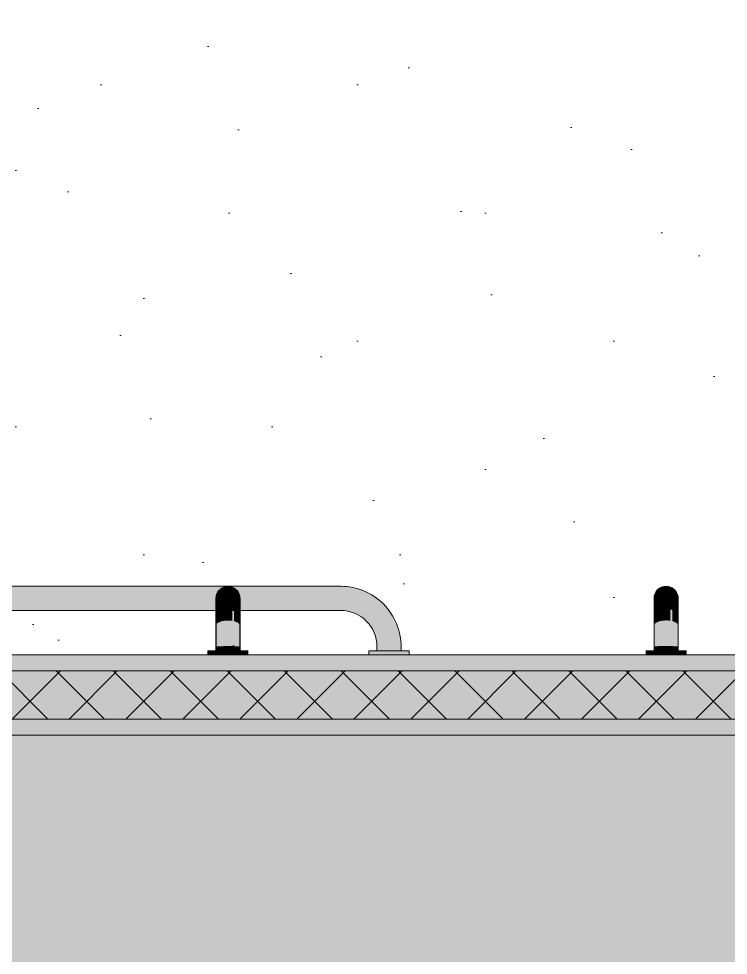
# Model space of a CAD drawing. Header units: metres. Extents: x -77 to 21.6, y -70.6 to -27.7.
# Drawn here: x -51.915 to -51.035, y -54.621 to -53.458 of the extents above; entities that cross this region are included whole.
import ezdxf

# ---------------------------------------------------------------- set-up
doc = ezdxf.new("R2010")
doc.units = ezdxf.units.M
doc.header["$MEASUREMENT"] = 0
for name, color, linetype, lineweight, true_color in [('LAJES.EST_Caneta_No__18', 7, 'Continuous', 0, 0xdfdfdf), ('LAJES.EST_Caneta_No__254', 7, 'Continuous', 0, 0xd1c9ad), ('LOUCAS-METAIS.ARQ_Caneta_No__18', 7, 'Continuous', 0, 0xdfdfdf), ('ZONA_Caneta_No__56', 7, 'Continuous', 0, 0xffe495)]:
    doc.layers.add(name, color=color, linetype=linetype, lineweight=lineweight, true_color=true_color)
for name, color, linetype, lineweight in [('LAJES.EST_Caneta_No__96', 252, 'Continuous', 0), ('LOUCAS-METAIS.ARQ_Caneta_No__96', 252, 'Continuous', 0), ('PAREDE CONSTRUIR_Caneta_No__241', 7, 'Continuous', 13), ('PAREDE CONSTRUIR_Caneta_No__83', 84, 'Continuous', 0)]:
    doc.layers.add(name, color=color, linetype=linetype, lineweight=lineweight)
doc.layers.add('PAREDE CONSTRUIR', color=7, linetype='Continuous')
pattern_1 = [(45, (0, 0.5), (-0.159099, 0.159099), [0, -0.15, 0, -0.225]), (110, (0.5, 0.5), (0.21143084, 0.07695453), [0, -0.11, 0, -0.19])]

# ---------------------------------------------------------------- blocks, each defined once
blk = doc.blocks.new('Grab Bar 26_2')
at = {"layer": 'LOUCAS-METAIS.ARQ_Caneta_No__18', "linetype": 'Continuous', "lineweight": 0, "true_color": 0xdfdfdf}
for points in [[(-0.017, 0), (-0.017, -0.005), (-0.0108, -0.005), (-0.0108, 0)], [(-0.0108, 0), (-0.0108, -0.005), (-0.0037, -0.005), (-0.0037, 0)], [(-0.0037, -0.005), (0.0037, -0.005), (0.0037, 0), (-0.0037, 0)], [(0.0037, -0.005), (0.0108, -0.005), (0.0108, 0), (0.0037, 0)], [(0.0108, -0.005), (0.017, -0.005), (0.017, 0), (0.0108, 0)], [(0.017, -0.005), (0.0217, -0.005), (0.0217, 0), (0.017, 0)], [(0.0217, -0.005), (0.0244, -0.005), (0.0244, 0), (0.0217, 0)], [(0.0244, 0), (0.0244, -0.005), (0.0249, -0.005), (0.0249, 0)], [(-0.0249, 0), (-0.0249, -0.005), (-0.0244, -0.005), (-0.0244, 0)], [(-0.0244, -0.005), (-0.0217, -0.005), (-0.0217, 0), (-0.0244, 0)], [(-0.0217, -0.005), (-0.017, -0.005), (-0.017, 0), (-0.0217, 0)], [(-0.015, -0.01), (-0.0147, -0.0102), (-0.0147, -0.005), (-0.015, -0.005)], [(-0.015, -0.01), (-0.015, -0.0234), (-0.0147, -0.024), (-0.0147, -0.0102)], [(-0.0147, -0.005), (-0.0147, -0.0102), (-0.014, -0.0103), (-0.014, -0.005)], [(-0.0147, -0.024), (-0.014, -0.0246), (-0.014, -0.0103), (-0.0147, -0.0102)], [(-0.014, -0.005), (-0.014, -0.0103), (-0.0129, -0.0104), (-0.0129, -0.005)], [(-0.014, -0.0103), (-0.014, -0.0246), (-0.0129, -0.0251), (-0.0129, -0.0104)], [(-0.0129, -0.005), (-0.0129, -0.0104), (-0.0113, -0.0106), (-0.0113, -0.005)], [(-0.0113, -0.0106), (-0.0129, -0.0104), (-0.0129, -0.0251), (-0.0113, -0.0256)], [(-0.0113, -0.005), (-0.0113, -0.0106), (-0.0094, -0.0107), (-0.0094, -0.005)], [(-0.0094, -0.0107), (-0.0113, -0.0106), (-0.0113, -0.0256), (-0.0094, -0.026)], [(-0.0094, -0.0107), (-0.0073, -0.0107), (-0.0073, -0.005), (-0.0094, -0.005)], [(-0.0094, -0.0107), (-0.0094, -0.026), (-0.0073, -0.0263), (-0.0073, -0.0107)], [(-0.0073, -0.005), (-0.0073, -0.0107), (-0.0049, -0.0108), (-0.0049, -0.005)], [(-0.0049, -0.0108), (-0.0073, -0.0107), (-0.0073, -0.0263), (-0.0049, -0.0265)], [(-0.0049, -0.005), (-0.0049, -0.0108), (-0.0023, -0.0108), (-0.0023, -0.005)], [(-0.0023, -0.0108), (-0.0049, -0.0108), (-0.0049, -0.0265), (-0.0023, -0.0267)], [(-0.0023, -0.005), (-0.0023, -0.0108), (0.0003, -0.0108), (0.0003, -0.005)], [(0.0003, -0.0108), (-0.0023, -0.0108), (-0.0023, -0.0267), (0.0003, -0.0267)], [(0.0003, -0.005), (0.0003, -0.0108), (0.0029, -0.0108), (0.0029, -0.005)], [(0.0029, -0.0108), (0.0003, -0.0108), (0.0003, -0.0267), (0.0029, -0.0266)], [(0.0029, -0.0108), (0.0054, -0.0108), (0.0054, -0.005), (0.0029, -0.005)], [(0.0029, -0.0266), (0.0054, -0.0265), (0.0054, -0.0108), (0.0029, -0.0108)], [(0.0054, -0.005), (0.0054, -0.0108), (0.0077, -0.0107), (0.0077, -0.005)], [(0.0077, -0.0107), (0.0054, -0.0108), (0.0054, -0.0265), (0.0077, -0.0262)], [(0.0077, -0.005), (0.0077, -0.0107), (0.0098, -0.0106), (0.0098, -0.005)], [(0.0098, -0.0106), (0.0077, -0.0107), (0.0077, -0.0262), (0.0098, -0.0259)], [(0.0098, -0.005), (0.0098, -0.0106), (0.0117, -0.0105), (0.0117, -0.005)], [(0.0098, -0.0259), (0.0117, -0.0255), (0.0117, -0.0105), (0.0098, -0.0106)], [(0.0117, -0.005), (0.0117, -0.0105), (0.0131, -0.0104), (0.0131, -0.005)], [(0.0131, -0.0104), (0.0117, -0.0105), (0.0117, -0.0255), (0.0131, -0.025)], [(0.0131, -0.005), (0.0131, -0.0104), (0.0142, -0.0103), (0.0142, -0.005)], [(0.0142, -0.0103), (0.0131, -0.0104), (0.0131, -0.025), (0.0142, -0.0244)], [(0.0142, -0.0103), (0.0148, -0.0101), (0.0148, -0.005), (0.0142, -0.005)], [(0.0148, -0.0101), (0.0142, -0.0103), (0.0142, -0.0244), (0.0148, -0.0239)], [(0.015, -0.005), (0.0148, -0.005), (0.0148, -0.0101), (0.015, -0.01)], [(0.0148, -0.0101), (0.0148, -0.0239), (0.015, -0.0233), (0.015, -0.01)], [(-0.0147, -0.024), (-0.015, -0.0234), (-0.015, -0.0361), (-0.0147, -0.0373)], [(-0.0147, -0.024), (-0.0147, -0.0373), (-0.014, -0.0384), (-0.014, -0.0246)], [(-0.0129, -0.0251), (-0.014, -0.0246), (-0.014, -0.0384), (-0.0129, -0.0394)], [(-0.0129, -0.0251), (-0.0129, -0.0394), (-0.0113, -0.0403), (-0.0113, -0.0256)], [(-0.0094, -0.026), (-0.0113, -0.0256), (-0.0113, -0.0403), (-0.0094, -0.0411)], [(-0.0094, -0.026), (-0.0094, -0.0411), (-0.0073, -0.0418), (-0.0073, -0.0263)], [(-0.0049, -0.0265), (-0.0073, -0.0263), (-0.0073, -0.0418), (-0.0049, -0.0422)], [(-0.0023, -0.0267), (-0.0049, -0.0265), (-0.0049, -0.0422), (-0.0023, -0.0425)], [(0.0003, -0.0267), (-0.0023, -0.0267), (-0.0023, -0.0425), (0.0003, -0.0426)], [(0.0029, -0.0266), (0.0003, -0.0267), (0.0003, -0.0426), (0.0029, -0.0425)], [(0.0029, -0.0266), (0.0029, -0.0425), (0.0054, -0.0421), (0.0054, -0.0265)], [(0.0077, -0.0262), (0.0054, -0.0265), (0.0054, -0.0421), (0.0077, -0.0416)], [(0.0098, -0.0259), (0.0077, -0.0262), (0.0077, -0.0416), (0.0098, -0.041)], [(0.0098, -0.0259), (0.0098, -0.041), (0.0117, -0.0402), (0.0117, -0.0255)], [(0.0117, -0.0255), (0.0117, -0.0402), (0.0131, -0.0392), (0.0131, -0.025)], [(0.0131, -0.025), (0.0131, -0.0392), (0.0142, -0.0382), (0.0142, -0.0244)], [(0.0142, -0.0382), (0.0148, -0.0371), (0.0148, -0.0239), (0.0142, -0.0244)], [(0.015, -0.0233), (0.0148, -0.0239), (0.0148, -0.0371), (0.015, -0.0359)], [(-0.015, -0.0476), (-0.0147, -0.0492), (-0.0147, -0.0373), (-0.015, -0.0361)], [(-0.014, -0.0384), (-0.0147, -0.0373), (-0.0147, -0.0492), (-0.014, -0.0508)], [(-0.014, -0.0508), (-0.0129, -0.0523), (-0.0129, -0.0394), (-0.014, -0.0384)], [(-0.0129, -0.0394), (-0.0129, -0.0523), (-0.0113, -0.0536), (-0.0113, -0.0403)], [(-0.0113, -0.0536), (-0.0094, -0.0547), (-0.0094, -0.0411), (-0.0113, -0.0403)], [(-0.0073, -0.0418), (-0.0094, -0.0411), (-0.0094, -0.0547), (-0.0073, -0.0556)], [(-0.0073, -0.0556), (-0.0049, -0.0563), (-0.0049, -0.0422), (-0.0073, -0.0418)], [(-0.0049, -0.0422), (-0.0049, -0.0563), (-0.0023, -0.0567), (-0.0023, -0.0425)], [(-0.0023, -0.0425), (-0.0023, -0.0567), (0.0003, -0.0568), (0.0003, -0.0426)], [(0.0003, -0.0426), (0.0003, -0.0568), (0.0029, -0.0566), (0.0029, -0.0425)], [(0.0029, -0.0566), (0.0054, -0.0562), (0.0054, -0.0421), (0.0029, -0.0425)], [(0.0054, -0.0421), (0.0054, -0.0562), (0.0077, -0.0555), (0.0077, -0.0416)], [(0.0077, -0.0416), (0.0077, -0.0555), (0.0098, -0.0545), (0.0098, -0.041)], [(0.0098, -0.0545), (0.0117, -0.0533), (0.0117, -0.0402), (0.0098, -0.041)], [(0.0117, -0.0402), (0.0117, -0.0533), (0.0131, -0.052), (0.0131, -0.0392)], [(0.0142, -0.0382), (0.0131, -0.0392), (0.0131, -0.052), (0.0142, -0.0505)], [(0.0142, -0.0382), (0.0142, -0.0505), (0.0148, -0.0489), (0.0148, -0.0371)], [(0.0148, -0.0371), (0.0148, -0.0489), (0.015, -0.0472), (0.015, -0.0359)], [(-0.0147, -0.0492), (-0.015, -0.0476), (-0.015, -0.0571), (-0.0147, -0.0592)], [(-0.0147, -0.0592), (-0.015, -0.0571), (-0.015, -0.0643), (-0.0147, -0.0667)], [(-0.0147, -0.0492), (-0.0147, -0.0592), (-0.014, -0.0611), (-0.014, -0.0508)], [(-0.014, -0.0508), (-0.014, -0.0611), (-0.0129, -0.063), (-0.0129, -0.0523)], [(-0.0129, -0.0523), (-0.0129, -0.063), (-0.0113, -0.0647), (-0.0113, -0.0536)], [(-0.0113, -0.0647), (-0.0094, -0.0661), (-0.0094, -0.0547), (-0.0113, -0.0536)], [(-0.0094, -0.0547), (-0.0094, -0.0661), (-0.0073, -0.0672), (-0.0073, -0.0556)], [(-0.0073, -0.0556), (-0.0073, -0.0672), (-0.0049, -0.0681), (-0.0049, -0.0563)], [(-0.0049, -0.0681), (-0.0023, -0.0686), (-0.0023, -0.0567), (-0.0049, -0.0563)], [(-0.0023, -0.0686), (0.0003, -0.0687), (0.0003, -0.0568), (-0.0023, -0.0567)], [(0.0003, -0.0687), (0.0029, -0.0685), (0.0029, -0.0566), (0.0003, -0.0568)], [(0.0029, -0.0566), (0.0029, -0.0685), (0.0054, -0.0679), (0.0054, -0.0562)], [(0.0054, -0.0679), (0.0077, -0.067), (0.0077, -0.0555), (0.0054, -0.0562)], [(0.0077, -0.067), (0.0098, -0.0658), (0.0098, -0.0545), (0.0077, -0.0555)], [(0.0098, -0.0545), (0.0098, -0.0658), (0.0117, -0.0643), (0.0117, -0.0533)], [(0.0117, -0.0533), (0.0117, -0.0643), (0.0131, -0.0626), (0.0131, -0.052)], [(0.0131, -0.0626), (0.0142, -0.0608), (0.0142, -0.0505), (0.0131, -0.052)], [(0.0142, -0.0608), (0.0148, -0.0588), (0.0148, -0.0489), (0.0142, -0.0505)], [(0.015, -0.0472), (0.0148, -0.0489), (0.0148, -0.0588), (0.015, -0.0567)], [(0.015, -0.0567), (0.0148, -0.0588), (0.0148, -0.0662), (0.015, -0.0638)], [(-0.015, -0.0643), (-0.015, -0.0688), (-0.0147, -0.0713), (-0.0147, -0.0667)], [(-0.0147, -0.0713), (-0.015, -0.0688), (-0.015, -0.0703), (-0.0147, -0.0729)], [(-0.0147, -0.0592), (-0.0147, -0.0667), (-0.014, -0.0689), (-0.014, -0.0611)], [(-0.0147, -0.0667), (-0.0147, -0.0713), (-0.014, -0.0738), (-0.014, -0.0689)], [(-0.014, -0.0611), (-0.014, -0.0689), (-0.0129, -0.0711), (-0.0129, -0.063)], [(-0.014, -0.0689), (-0.014, -0.0738), (-0.0129, -0.0761), (-0.0129, -0.0711)], [(-0.0129, -0.0711), (-0.0113, -0.073), (-0.0113, -0.0647), (-0.0129, -0.063)], [(-0.0113, -0.0647), (-0.0113, -0.073), (-0.0094, -0.0746), (-0.0094, -0.0661)], [(-0.0094, -0.0746), (-0.0073, -0.076), (-0.0073, -0.0672), (-0.0094, -0.0661)], [(-0.0073, -0.076), (-0.0049, -0.0769), (-0.0049, -0.0681), (-0.0073, -0.0672)], [(-0.0049, -0.0681), (-0.0049, -0.0769), (-0.0023, -0.0775), (-0.0023, -0.0686)], [(-0.0023, -0.0686), (-0.0023, -0.0775), (0.0003, -0.0777), (0.0003, -0.0687)], [(0.0003, -0.0777), (0.0029, -0.0774), (0.0029, -0.0685), (0.0003, -0.0687)], [(0.0029, -0.0685), (0.0029, -0.0774), (0.0054, -0.0768), (0.0054, -0.0679)], [(0.0054, -0.0768), (0.0077, -0.0757), (0.0077, -0.067), (0.0054, -0.0679)], [(0.0077, -0.067), (0.0077, -0.0757), (0.0098, -0.0743), (0.0098, -0.0658)], [(0.0098, -0.0658), (0.0098, -0.0743), (0.0117, -0.0726), (0.0117, -0.0643)], [(0.0117, -0.0726), (0.0131, -0.0707), (0.0131, -0.0626), (0.0117, -0.0643)], [(0.0131, -0.0626), (0.0131, -0.0707), (0.0142, -0.0685), (0.0142, -0.0608)], [(0.0131, -0.0756), (0.0142, -0.0733), (0.0142, -0.0685), (0.0131, -0.0707)], [(0.0142, -0.0685), (0.0148, -0.0662), (0.0148, -0.0588), (0.0142, -0.0608)], [(0.0142, -0.0685), (0.0142, -0.0733), (0.0148, -0.0708), (0.0148, -0.0662)], [(0.0148, -0.0662), (0.0148, -0.0708), (0.015, -0.0682), (0.015, -0.0638)], [(0.015, -0.0682), (0.0148, -0.0708), (0.0148, -0.0723), (0.015, -0.0697)], [(-0.014, -0.0738), (-0.0147, -0.0713), (-0.0147, -0.0729), (-0.014, -0.0754)], [(-0.014, -0.0754), (-0.0129, -0.0777), (-0.0129, -0.0761), (-0.014, -0.0738)], [(-0.0129, -0.0711), (-0.0129, -0.0761), (-0.0113, -0.0782), (-0.0113, -0.073)], [(-0.0113, -0.0782), (-0.0129, -0.0761), (-0.0129, -0.0777), (-0.0113, -0.0798)], [(-0.0113, -0.0782), (-0.0094, -0.0799), (-0.0094, -0.0746), (-0.0113, -0.073)], [(-0.0094, -0.0799), (-0.0113, -0.0782), (-0.0113, -0.0798), (-0.0094, -0.0817)], [(-0.0073, -0.076), (-0.0094, -0.0746), (-0.0094, -0.0799), (-0.0073, -0.0814)], [(-0.0094, -0.0799), (-0.0094, -0.0817), (-0.0073, -0.0831), (-0.0073, -0.0814)], [(-0.0073, -0.076), (-0.0073, -0.0814), (-0.0049, -0.0824), (-0.0049, -0.0769)], [(-0.0049, -0.0824), (-0.0073, -0.0814), (-0.0073, -0.0831), (-0.0049, -0.0842)], [(-0.0049, -0.0769), (-0.0049, -0.0824), (-0.0023, -0.083), (-0.0023, -0.0775)], [(-0.0023, -0.083), (0.0003, -0.0832), (0.0003, -0.0777), (-0.0023, -0.0775)], [(0.0003, -0.0832), (0.0029, -0.0829), (0.0029, -0.0774), (0.0003, -0.0777)], [(0.0029, -0.0774), (0.0029, -0.0829), (0.0054, -0.0822), (0.0054, -0.0768)], [(0.0054, -0.0822), (0.0077, -0.0811), (0.0077, -0.0757), (0.0054, -0.0768)], [(0.0077, -0.0811), (0.0054, -0.0822), (0.0054, -0.084), (0.0077, -0.0829)], [(0.0077, -0.0757), (0.0077, -0.0811), (0.0098, -0.0796), (0.0098, -0.0743)], [(0.0098, -0.0796), (0.0077, -0.0811), (0.0077, -0.0829), (0.0098, -0.0813)], [(0.0098, -0.0743), (0.0098, -0.0796), (0.0117, -0.0778), (0.0117, -0.0726)], [(0.0098, -0.0813), (0.0117, -0.0794), (0.0117, -0.0778), (0.0098, -0.0796)], [(0.0117, -0.0726), (0.0117, -0.0778), (0.0131, -0.0756), (0.0131, -0.0707)], [(0.0131, -0.0756), (0.0117, -0.0778), (0.0117, -0.0794), (0.0131, -0.0773)], [(0.0142, -0.0733), (0.0131, -0.0756), (0.0131, -0.0773), (0.0142, -0.0749)], [(0.0142, -0.0733), (0.0142, -0.0749), (0.0148, -0.0723), (0.0148, -0.0708)], [(-0.0023, -0.083), (-0.0049, -0.0824), (-0.0049, -0.0842), (-0.0023, -0.0848)], [(0.0003, -0.0832), (-0.0023, -0.083), (-0.0023, -0.0848), (0.0003, -0.085)], [(0.0029, -0.0829), (0.0003, -0.0832), (0.0003, -0.085), (0.0029, -0.0847)], [(0.0029, -0.0847), (0.0054, -0.084), (0.0054, -0.0822), (0.0029, -0.0829)]]:
    blk.add_hatch(color=254, dxfattribs=at).paths.add_polyline_path(points)
at = {"layer": 'LOUCAS-METAIS.ARQ_Caneta_No__96', "color": 252, "linetype": 'Continuous', "lineweight": 0}
for p, q in [((-0.0037, 0), (0.0037, 0)), ((0.0037, 0), (0.0108, 0)), ((0.0108, 0), (0.017, 0)), ((0.017, 0), (0.0217, 0)), ((0.0217, 0), (0.0244, 0)), ((0.0244, 0), (0.0249, 0)), ((0.0249, -0.005), (0.0249, 0)), ((-0.0249, 0), (-0.0244, 0)), ((-0.0249, -0.005), (-0.0249, 0)), ((-0.0249, -0.005), (-0.0244, -0.005)), ((-0.0244, 0), (-0.0217, 0)), ((-0.0244, -0.005), (-0.0217, -0.005)), ((-0.0217, 0), (-0.017, 0)), ((-0.0217, -0.005), (-0.017, -0.005)), ((-0.017, 0), (-0.0108, 0)), ((-0.017, -0.005), (-0.0108, -0.005)), ((-0.015, -0.005), (-0.015, -0.01)), ((-0.015, -0.01), (-0.015, -0.0234)), ((-0.0108, 0), (-0.0037, 0)), ((-0.0108, -0.005), (-0.0037, -0.005)), ((-0.0037, -0.005), (0.0037, -0.005)), ((0.0037, -0.005), (0.0108, -0.005)), ((0.0108, -0.005), (0.017, -0.005)), ((0.015, -0.005), (0.015, -0.01)), ((0.015, -0.01), (0.015, -0.0233)), ((0.017, -0.005), (0.0217, -0.005)), ((0.0217, -0.005), (0.0244, -0.005)), ((0.0244, -0.005), (0.0249, -0.005)), ((-0.015, -0.0234), (-0.015, -0.0361)), ((0.015, -0.0233), (0.015, -0.0359)), ((-0.015, -0.0361), (-0.015, -0.0476)), ((0.015, -0.0359), (0.015, -0.0472)), ((-0.015, -0.0476), (-0.015, -0.0571)), ((-0.015, -0.0571), (-0.015, -0.0643)), ((0.015, -0.0472), (0.015, -0.0567)), ((0.015, -0.0567), (0.015, -0.0638)), ((-0.015, -0.0643), (-0.015, -0.0688)), ((-0.015, -0.0688), (-0.015, -0.0703)), ((0.015, -0.0697), (0.0148, -0.0723)), ((0.015, -0.0638), (0.015, -0.0682)), ((0.015, -0.0682), (0.015, -0.0697)), ((-0.0147, -0.0729), (-0.015, -0.0703)), ((-0.014, -0.0754), (-0.0147, -0.0729)), ((-0.0129, -0.0777), (-0.014, -0.0754)), ((-0.0113, -0.0798), (-0.0129, -0.0777)), ((-0.0094, -0.0817), (-0.0113, -0.0798)), ((0.0098, -0.0813), (0.0077, -0.0829)), ((0.0117, -0.0794), (0.0098, -0.0813)), ((0.0131, -0.0773), (0.0117, -0.0794)), ((0.0142, -0.0749), (0.0131, -0.0773)), ((0.0148, -0.0723), (0.0142, -0.0749)), ((-0.0073, -0.0831), (-0.0094, -0.0817)), ((-0.0049, -0.0842), (-0.0073, -0.0831)), ((-0.0023, -0.0848), (-0.0049, -0.0842)), ((0.0003, -0.085), (-0.0023, -0.0848)), ((0.0029, -0.0847), (0.0003, -0.085)), ((0.0054, -0.084), (0.0029, -0.0847)), ((0.0077, -0.0829), (0.0054, -0.084))]:
    blk.add_line(p, q, dxfattribs=at)
blk = doc.blocks.new('Grab Bar 26')
at = {"layer": 'LOUCAS-METAIS.ARQ_Caneta_No__18', "linetype": 'Continuous', "lineweight": 0, "true_color": 0xdfdfdf}
for points in [[(-0.425, 0), (-0.425, -0.005), (-0.375, -0.005), (-0.375, 0)], [(0.375, 0), (0.375, -0.005), (0.425, -0.005), (0.425, 0)], [(-0.415, -0.005), (-0.415, -0.01, 0.414214), (-0.34, -0.085), (0.34, -0.085, 0.414214), (0.415, -0.01), (0.415, -0.005), (0.385, -0.005), (0.385, -0.01, -0.414214), (0.34, -0.055), (-0.34, -0.055, -0.414214), (-0.385, -0.01), (-0.385, -0.005)]]:
    blk.add_hatch(color=254, dxfattribs=at).paths.add_polyline_path(points)
at = {"layer": 'LOUCAS-METAIS.ARQ_Caneta_No__96', "color": 252, "linetype": 'Continuous', "lineweight": 0, "flags": 128}
for points in [[(-0.425, 0), (-0.425, -0.005), (-0.375, -0.005), (-0.375, 0)], [(0.375, 0), (0.375, -0.005), (0.425, -0.005), (0.425, 0)]]:
    blk.add_lwpolyline(points, close=True, dxfattribs=at)
blk.add_lwpolyline([(-0.415, -0.005), (-0.415, -0.01, 0.414214), (-0.34, -0.085), (0.34, -0.085, 0.414214), (0.415, -0.01), (0.415, -0.005), (0.385, -0.005), (0.385, -0.01, -0.414214), (0.34, -0.055), (-0.34, -0.055, -0.414214), (-0.385, -0.01), (-0.385, -0.005)], format="xyb", close=True, dxfattribs=at)
blk = doc.blocks.new('Grab Bar 26_3')
at = {"layer": 'LOUCAS-METAIS.ARQ_Caneta_No__18', "linetype": 'Continuous', "lineweight": 0, "true_color": 0xdfdfdf}
for points in [[(-0.017, 0), (-0.017, -0.005), (-0.0108, -0.005), (-0.0108, 0)], [(-0.0108, -0.005), (-0.0037, -0.005), (-0.0037, 0), (-0.0108, 0)], [(-0.0037, 0), (-0.0037, -0.005), (0.0037, -0.005), (0.0037, 0)], [(0.0037, -0.005), (0.0108, -0.005), (0.0108, 0), (0.0037, 0)], [(0.0108, 0), (0.0108, -0.005), (0.017, -0.005), (0.017, 0)], [(0.017, -0.005), (0.0217, -0.005), (0.0217, 0), (0.017, 0)], [(0.0217, -0.005), (0.0244, -0.005), (0.0244, 0), (0.0217, 0)], [(0.0244, 0), (0.0244, -0.005), (0.0249, -0.005), (0.0249, 0)], [(-0.0249, 0), (-0.0249, -0.005), (-0.0244, -0.005), (-0.0244, 0)], [(-0.0244, -0.005), (-0.0217, -0.005), (-0.0217, 0), (-0.0244, 0)], [(-0.0217, -0.005), (-0.017, -0.005), (-0.017, 0), (-0.0217, 0)], [(-0.015, -0.01), (-0.0147, -0.0102), (-0.0147, -0.005), (-0.015, -0.005)], [(-0.015, -0.01), (-0.015, -0.0234), (-0.0147, -0.024), (-0.0147, -0.0102)], [(-0.0147, -0.005), (-0.0147, -0.0102), (-0.014, -0.0103), (-0.014, -0.005)], [(-0.0147, -0.0102), (-0.0147, -0.024), (-0.014, -0.0246), (-0.014, -0.0103)], [(-0.014, -0.0103), (-0.0129, -0.0104), (-0.0129, -0.005), (-0.014, -0.005)], [(-0.014, -0.0246), (-0.0129, -0.0251), (-0.0129, -0.0104), (-0.014, -0.0103)], [(-0.0129, -0.005), (-0.0129, -0.0104), (-0.0113, -0.0106), (-0.0113, -0.005)], [(-0.0113, -0.0106), (-0.0129, -0.0104), (-0.0129, -0.0251), (-0.0113, -0.0256)], [(-0.0113, -0.005), (-0.0113, -0.0106), (-0.0094, -0.0107), (-0.0094, -0.005)], [(-0.0094, -0.0107), (-0.0113, -0.0106), (-0.0113, -0.0256), (-0.0094, -0.026)], [(-0.0094, -0.0107), (-0.0073, -0.0107), (-0.0073, -0.005), (-0.0094, -0.005)], [(-0.0094, -0.0107), (-0.0094, -0.026), (-0.0073, -0.0263), (-0.0073, -0.0107)], [(-0.0073, -0.005), (-0.0073, -0.0107), (-0.0049, -0.0108), (-0.0049, -0.005)], [(-0.0049, -0.0108), (-0.0073, -0.0107), (-0.0073, -0.0263), (-0.0049, -0.0265)], [(-0.0049, -0.005), (-0.0049, -0.0108), (-0.0023, -0.0108), (-0.0023, -0.005)], [(-0.0023, -0.0108), (-0.0049, -0.0108), (-0.0049, -0.0265), (-0.0023, -0.0267)], [(-0.0023, -0.005), (-0.0023, -0.0108), (0.0003, -0.0108), (0.0003, -0.005)], [(0.0003, -0.0108), (-0.0023, -0.0108), (-0.0023, -0.0267), (0.0003, -0.0267)], [(0.0003, -0.005), (0.0003, -0.0108), (0.0029, -0.0108), (0.0029, -0.005)], [(0.0029, -0.0108), (0.0003, -0.0108), (0.0003, -0.0267), (0.0029, -0.0266)], [(0.0029, -0.0108), (0.0054, -0.0108), (0.0054, -0.005), (0.0029, -0.005)], [(0.0029, -0.0266), (0.0054, -0.0265), (0.0054, -0.0108), (0.0029, -0.0108)], [(0.0054, -0.005), (0.0054, -0.0108), (0.0077, -0.0107), (0.0077, -0.005)], [(0.0077, -0.0107), (0.0054, -0.0108), (0.0054, -0.0265), (0.0077, -0.0262)], [(0.0077, -0.005), (0.0077, -0.0107), (0.0098, -0.0106), (0.0098, -0.005)], [(0.0098, -0.0106), (0.0077, -0.0107), (0.0077, -0.0262), (0.0098, -0.0259)], [(0.0098, -0.005), (0.0098, -0.0106), (0.0117, -0.0105), (0.0117, -0.005)], [(0.0098, -0.0106), (0.0098, -0.0259), (0.0117, -0.0255), (0.0117, -0.0105)], [(0.0117, -0.005), (0.0117, -0.0105), (0.0131, -0.0104), (0.0131, -0.005)], [(0.0131, -0.0104), (0.0117, -0.0105), (0.0117, -0.0255), (0.0131, -0.025)], [(0.0131, -0.005), (0.0131, -0.0104), (0.0142, -0.0103), (0.0142, -0.005)], [(0.0142, -0.0103), (0.0131, -0.0104), (0.0131, -0.025), (0.0142, -0.0244)], [(0.0142, -0.005), (0.0142, -0.0103), (0.0148, -0.0101), (0.0148, -0.005)], [(0.0142, -0.0103), (0.0142, -0.0244), (0.0148, -0.0239), (0.0148, -0.0101)], [(0.015, -0.005), (0.0148, -0.005), (0.0148, -0.0101), (0.015, -0.01)], [(0.0148, -0.0101), (0.0148, -0.0239), (0.015, -0.0233), (0.015, -0.01)], [(-0.0147, -0.024), (-0.015, -0.0234), (-0.015, -0.0361), (-0.0147, -0.0373)], [(-0.0147, -0.024), (-0.0147, -0.0373), (-0.014, -0.0384), (-0.014, -0.0246)], [(-0.014, -0.0246), (-0.014, -0.0384), (-0.0129, -0.0394), (-0.0129, -0.0251)], [(-0.0129, -0.0251), (-0.0129, -0.0394), (-0.0113, -0.0403), (-0.0113, -0.0256)], [(-0.0094, -0.026), (-0.0113, -0.0256), (-0.0113, -0.0403), (-0.0094, -0.0411)], [(-0.0094, -0.0411), (-0.0073, -0.0418), (-0.0073, -0.0263), (-0.0094, -0.026)], [(-0.0049, -0.0265), (-0.0073, -0.0263), (-0.0073, -0.0418), (-0.0049, -0.0422)], [(-0.0023, -0.0267), (-0.0049, -0.0265), (-0.0049, -0.0422), (-0.0023, -0.0425)], [(0.0003, -0.0267), (-0.0023, -0.0267), (-0.0023, -0.0425), (0.0003, -0.0426)], [(0.0029, -0.0266), (0.0003, -0.0267), (0.0003, -0.0426), (0.0029, -0.0425)], [(0.0029, -0.0425), (0.0054, -0.0421), (0.0054, -0.0265), (0.0029, -0.0266)], [(0.0077, -0.0262), (0.0054, -0.0265), (0.0054, -0.0421), (0.0077, -0.0416)], [(0.0098, -0.0259), (0.0077, -0.0262), (0.0077, -0.0416), (0.0098, -0.041)], [(0.0098, -0.0259), (0.0098, -0.041), (0.0117, -0.0402), (0.0117, -0.0255)], [(0.0117, -0.0255), (0.0117, -0.0402), (0.0131, -0.0392), (0.0131, -0.025)], [(0.0131, -0.025), (0.0131, -0.0392), (0.0142, -0.0382), (0.0142, -0.0244)], [(0.0142, -0.0244), (0.0142, -0.0382), (0.0148, -0.0371), (0.0148, -0.0239)], [(0.015, -0.0233), (0.0148, -0.0239), (0.0148, -0.0371), (0.015, -0.0359)], [(-0.015, -0.0476), (-0.0147, -0.0492), (-0.0147, -0.0373), (-0.015, -0.0361)], [(-0.014, -0.0384), (-0.0147, -0.0373), (-0.0147, -0.0492), (-0.014, -0.0508)], [(-0.014, -0.0508), (-0.0129, -0.0523), (-0.0129, -0.0394), (-0.014, -0.0384)], [(-0.0129, -0.0394), (-0.0129, -0.0523), (-0.0113, -0.0536), (-0.0113, -0.0403)], [(-0.0113, -0.0403), (-0.0113, -0.0536), (-0.0094, -0.0547), (-0.0094, -0.0411)], [(-0.0094, -0.0411), (-0.0094, -0.0547), (-0.0073, -0.0556), (-0.0073, -0.0418)], [(-0.0073, -0.0418), (-0.0073, -0.0556), (-0.0049, -0.0563), (-0.0049, -0.0422)], [(-0.0049, -0.0563), (-0.0023, -0.0567), (-0.0023, -0.0425), (-0.0049, -0.0422)], [(-0.0023, -0.0425), (-0.0023, -0.0567), (0.0003, -0.0568), (0.0003, -0.0426)], [(0.0003, -0.0426), (0.0003, -0.0568), (0.0029, -0.0566), (0.0029, -0.0425)], [(0.0029, -0.0425), (0.0029, -0.0566), (0.0054, -0.0562), (0.0054, -0.0421)], [(0.0054, -0.0421), (0.0054, -0.0562), (0.0077, -0.0555), (0.0077, -0.0416)], [(0.0077, -0.0416), (0.0077, -0.0555), (0.0098, -0.0545), (0.0098, -0.041)], [(0.0098, -0.041), (0.0098, -0.0545), (0.0117, -0.0533), (0.0117, -0.0402)], [(0.0117, -0.0402), (0.0117, -0.0533), (0.0131, -0.052), (0.0131, -0.0392)], [(0.0142, -0.0382), (0.0131, -0.0392), (0.0131, -0.052), (0.0142, -0.0505)], [(0.0142, -0.0505), (0.0148, -0.0489), (0.0148, -0.0371), (0.0142, -0.0382)], [(0.0148, -0.0371), (0.0148, -0.0489), (0.015, -0.0472), (0.015, -0.0359)], [(-0.0147, -0.0492), (-0.015, -0.0476), (-0.015, -0.0571), (-0.0147, -0.0592)], [(-0.0147, -0.0592), (-0.015, -0.0571), (-0.015, -0.0643), (-0.0147, -0.0667)], [(-0.014, -0.0508), (-0.0147, -0.0492), (-0.0147, -0.0592), (-0.014, -0.0611)], [(-0.014, -0.0508), (-0.014, -0.0611), (-0.0129, -0.063), (-0.0129, -0.0523)], [(-0.0129, -0.0523), (-0.0129, -0.063), (-0.0113, -0.0647), (-0.0113, -0.0536)], [(-0.0113, -0.0647), (-0.0094, -0.0661), (-0.0094, -0.0547), (-0.0113, -0.0536)], [(-0.0094, -0.0547), (-0.0094, -0.0661), (-0.0073, -0.0672), (-0.0073, -0.0556)], [(-0.0073, -0.0556), (-0.0073, -0.0672), (-0.0049, -0.0681), (-0.0049, -0.0563)], [(-0.0049, -0.0563), (-0.0049, -0.0681), (-0.0023, -0.0686), (-0.0023, -0.0567)], [(-0.0023, -0.0686), (0.0003, -0.0687), (0.0003, -0.0568), (-0.0023, -0.0567)], [(0.0003, -0.0687), (0.0029, -0.0685), (0.0029, -0.0566), (0.0003, -0.0568)], [(0.0029, -0.0566), (0.0029, -0.0685), (0.0054, -0.0679), (0.0054, -0.0562)], [(0.0054, -0.0562), (0.0054, -0.0679), (0.0077, -0.067), (0.0077, -0.0555)], [(0.0077, -0.0555), (0.0077, -0.067), (0.0098, -0.0658), (0.0098, -0.0545)], [(0.0098, -0.0658), (0.0117, -0.0643), (0.0117, -0.0533), (0.0098, -0.0545)], [(0.0117, -0.0533), (0.0117, -0.0643), (0.0131, -0.0626), (0.0131, -0.052)], [(0.0131, -0.0626), (0.0142, -0.0608), (0.0142, -0.0505), (0.0131, -0.052)], [(0.0142, -0.0505), (0.0142, -0.0608), (0.0148, -0.0588), (0.0148, -0.0489)], [(0.015, -0.0472), (0.0148, -0.0489), (0.0148, -0.0588), (0.015, -0.0567)], [(0.015, -0.0567), (0.0148, -0.0588), (0.0148, -0.0662), (0.015, -0.0638)], [(-0.015, -0.0688), (-0.0147, -0.0713), (-0.0147, -0.0667), (-0.015, -0.0643)], [(-0.0147, -0.0713), (-0.015, -0.0688), (-0.015, -0.0703), (-0.0147, -0.0729)], [(-0.0147, -0.0592), (-0.0147, -0.0667), (-0.014, -0.0689), (-0.014, -0.0611)], [(-0.0147, -0.0667), (-0.0147, -0.0713), (-0.014, -0.0738), (-0.014, -0.0689)], [(-0.014, -0.0611), (-0.014, -0.0689), (-0.0129, -0.0711), (-0.0129, -0.063)], [(-0.014, -0.0689), (-0.014, -0.0738), (-0.0129, -0.0761), (-0.0129, -0.0711)], [(-0.0129, -0.0711), (-0.0113, -0.073), (-0.0113, -0.0647), (-0.0129, -0.063)], [(-0.0113, -0.0647), (-0.0113, -0.073), (-0.0094, -0.0746), (-0.0094, -0.0661)], [(-0.0094, -0.0661), (-0.0094, -0.0746), (-0.0073, -0.076), (-0.0073, -0.0672)], [(-0.0073, -0.076), (-0.0049, -0.0769), (-0.0049, -0.0681), (-0.0073, -0.0672)], [(-0.0049, -0.0769), (-0.0023, -0.0775), (-0.0023, -0.0686), (-0.0049, -0.0681)], [(-0.0023, -0.0775), (0.0003, -0.0777), (0.0003, -0.0687), (-0.0023, -0.0686)], [(0.0003, -0.0687), (0.0003, -0.0777), (0.0029, -0.0774), (0.0029, -0.0685)], [(0.0029, -0.0685), (0.0029, -0.0774), (0.0054, -0.0768), (0.0054, -0.0679)], [(0.0054, -0.0679), (0.0054, -0.0768), (0.0077, -0.0757), (0.0077, -0.067)], [(0.0077, -0.0757), (0.0098, -0.0743), (0.0098, -0.0658), (0.0077, -0.067)], [(0.0098, -0.0658), (0.0098, -0.0743), (0.0117, -0.0726), (0.0117, -0.0643)], [(0.0117, -0.0726), (0.0131, -0.0707), (0.0131, -0.0626), (0.0117, -0.0643)], [(0.0131, -0.0626), (0.0131, -0.0707), (0.0142, -0.0685), (0.0142, -0.0608)], [(0.0131, -0.0707), (0.0131, -0.0756), (0.0142, -0.0733), (0.0142, -0.0685)], [(0.0142, -0.0608), (0.0142, -0.0685), (0.0148, -0.0662), (0.0148, -0.0588)], [(0.0142, -0.0685), (0.0142, -0.0733), (0.0148, -0.0708), (0.0148, -0.0662)], [(0.0148, -0.0662), (0.0148, -0.0708), (0.015, -0.0682), (0.015, -0.0638)], [(0.015, -0.0682), (0.0148, -0.0708), (0.0148, -0.0723), (0.015, -0.0697)], [(-0.014, -0.0738), (-0.0147, -0.0713), (-0.0147, -0.0729), (-0.014, -0.0754)], [(-0.014, -0.0754), (-0.0129, -0.0777), (-0.0129, -0.0761), (-0.014, -0.0738)], [(-0.0129, -0.0711), (-0.0129, -0.0761), (-0.0113, -0.0782), (-0.0113, -0.073)], [(-0.0113, -0.0782), (-0.0129, -0.0761), (-0.0129, -0.0777), (-0.0113, -0.0798)], [(-0.0113, -0.073), (-0.0113, -0.0782), (-0.0094, -0.0799), (-0.0094, -0.0746)], [(-0.0094, -0.0799), (-0.0113, -0.0782), (-0.0113, -0.0798), (-0.0094, -0.0817)], [(-0.0094, -0.0746), (-0.0094, -0.0799), (-0.0073, -0.0814), (-0.0073, -0.076)], [(-0.0094, -0.0799), (-0.0094, -0.0817), (-0.0073, -0.0831), (-0.0073, -0.0814)], [(-0.0073, -0.0814), (-0.0049, -0.0824), (-0.0049, -0.0769), (-0.0073, -0.076)], [(-0.0049, -0.0824), (-0.0073, -0.0814), (-0.0073, -0.0831), (-0.0049, -0.0842)], [(-0.0049, -0.0824), (-0.0023, -0.083), (-0.0023, -0.0775), (-0.0049, -0.0769)], [(-0.0023, -0.083), (0.0003, -0.0832), (0.0003, -0.0777), (-0.0023, -0.0775)], [(0.0003, -0.0777), (0.0003, -0.0832), (0.0029, -0.0829), (0.0029, -0.0774)], [(0.0029, -0.0774), (0.0029, -0.0829), (0.0054, -0.0822), (0.0054, -0.0768)], [(0.0054, -0.0822), (0.0077, -0.0811), (0.0077, -0.0757), (0.0054, -0.0768)], [(0.0077, -0.0811), (0.0054, -0.0822), (0.0054, -0.084), (0.0077, -0.0829)], [(0.0077, -0.0811), (0.0098, -0.0796), (0.0098, -0.0743), (0.0077, -0.0757)], [(0.0098, -0.0796), (0.0077, -0.0811), (0.0077, -0.0829), (0.0098, -0.0813)], [(0.0098, -0.0743), (0.0098, -0.0796), (0.0117, -0.0778), (0.0117, -0.0726)], [(0.0098, -0.0813), (0.0117, -0.0794), (0.0117, -0.0778), (0.0098, -0.0796)], [(0.0117, -0.0778), (0.0131, -0.0756), (0.0131, -0.0707), (0.0117, -0.0726)], [(0.0131, -0.0756), (0.0117, -0.0778), (0.0117, -0.0794), (0.0131, -0.0773)], [(0.0142, -0.0733), (0.0131, -0.0756), (0.0131, -0.0773), (0.0142, -0.0749)], [(0.0142, -0.0749), (0.0148, -0.0723), (0.0148, -0.0708), (0.0142, -0.0733)], [(-0.0023, -0.083), (-0.0049, -0.0824), (-0.0049, -0.0842), (-0.0023, -0.0848)], [(0.0003, -0.0832), (-0.0023, -0.083), (-0.0023, -0.0848), (0.0003, -0.085)], [(0.0029, -0.0829), (0.0003, -0.0832), (0.0003, -0.085), (0.0029, -0.0847)], [(0.0029, -0.0829), (0.0029, -0.0847), (0.0054, -0.084), (0.0054, -0.0822)]]:
    blk.add_hatch(color=254, dxfattribs=at).paths.add_polyline_path(points)
at = {"layer": 'LOUCAS-METAIS.ARQ_Caneta_No__96', "color": 252, "linetype": 'Continuous', "lineweight": 0}
for p, q in [((-0.0037, 0), (0.0037, 0)), ((0.0037, 0), (0.0108, 0)), ((0.0108, 0), (0.017, 0)), ((0.017, 0), (0.0217, 0)), ((0.0217, 0), (0.0244, 0)), ((0.0244, 0), (0.0249, 0)), ((0.0249, -0.005), (0.0249, 0)), ((-0.0249, 0), (-0.0244, 0)), ((-0.0249, -0.005), (-0.0249, 0)), ((-0.0249, -0.005), (-0.0244, -0.005)), ((-0.0244, 0), (-0.0217, 0)), ((-0.0244, -0.005), (-0.0217, -0.005)), ((-0.0217, 0), (-0.017, 0)), ((-0.0217, -0.005), (-0.017, -0.005)), ((-0.017, 0), (-0.0108, 0)), ((-0.017, -0.005), (-0.0108, -0.005)), ((-0.015, -0.005), (-0.015, -0.01)), ((-0.015, -0.01), (-0.015, -0.0234)), ((-0.0108, 0), (-0.0037, 0)), ((-0.0108, -0.005), (-0.0037, -0.005)), ((-0.0037, -0.005), (0.0037, -0.005)), ((0.0037, -0.005), (0.0108, -0.005)), ((0.0108, -0.005), (0.017, -0.005)), ((0.015, -0.005), (0.015, -0.01)), ((0.015, -0.01), (0.015, -0.0233)), ((0.017, -0.005), (0.0217, -0.005)), ((0.0217, -0.005), (0.0244, -0.005)), ((0.0244, -0.005), (0.0249, -0.005)), ((-0.015, -0.0234), (-0.015, -0.0361)), ((0.015, -0.0233), (0.015, -0.0359)), ((-0.015, -0.0361), (-0.015, -0.0476)), ((0.015, -0.0359), (0.015, -0.0472)), ((-0.015, -0.0476), (-0.015, -0.0571)), ((-0.015, -0.0571), (-0.015, -0.0643)), ((0.015, -0.0472), (0.015, -0.0567)), ((0.015, -0.0567), (0.015, -0.0638)), ((-0.015, -0.0643), (-0.015, -0.0688)), ((-0.015, -0.0688), (-0.015, -0.0703)), ((0.015, -0.0697), (0.0148, -0.0723)), ((0.015, -0.0638), (0.015, -0.0682)), ((0.015, -0.0682), (0.015, -0.0697)), ((-0.0147, -0.0729), (-0.015, -0.0703)), ((-0.014, -0.0754), (-0.0147, -0.0729)), ((-0.0129, -0.0777), (-0.014, -0.0754)), ((-0.0113, -0.0798), (-0.0129, -0.0777)), ((-0.0094, -0.0817), (-0.0113, -0.0798)), ((0.0098, -0.0813), (0.0077, -0.0829)), ((0.0117, -0.0794), (0.0098, -0.0813)), ((0.0131, -0.0773), (0.0117, -0.0794)), ((0.0142, -0.0749), (0.0131, -0.0773)), ((0.0148, -0.0723), (0.0142, -0.0749)), ((-0.0073, -0.0831), (-0.0094, -0.0817)), ((-0.0049, -0.0842), (-0.0073, -0.0831)), ((-0.0023, -0.0848), (-0.0049, -0.0842)), ((0.0003, -0.085), (-0.0023, -0.0848)), ((0.0029, -0.0847), (0.0003, -0.085)), ((0.0054, -0.084), (0.0029, -0.0847)), ((0.0077, -0.0829), (0.0054, -0.084))]:
    blk.add_line(p, q, dxfattribs=at)

msp = doc.modelspace()

# ---------------------------------------------------------------- hatches: boundary and pattern name
at = {"layer": 'LAJES.EST_Caneta_No__18', "linetype": 'Continuous', "lineweight": 0, "true_color": 0xdfdfdf}
h = msp.add_hatch(dxfattribs=at)
h.set_pattern_fill('Piso_Externo__0006', color=254, style=0, pattern_type=2)
h.set_pattern_definition([(45, (0, 0.6), (-0.1909188, 0.1909188), [0, -0.18, 0, -0.27]), (110, (0.6, 0.6), (0.253717, 0.09234544), [0, -0.132, 0, -0.228])])
h.paths.add_polyline_path([(-76.514, -65.1016), (-73.814, -65.1016, -0.414214), (-75.814, -67.1016), (-66.814, -67.1016, -0.414214), (-68.814, -65.1016), (-68.814, -62.301), (-68.814, -45.4002, -0.414214), (-66.514, -43.1002), (-65.914, -43.1002), (-65.914, -42.3002), (-66.514, -42.3002), (-66.514, -38.2041), (-65.114, -38.2041), (-65.114, -36.7038), (-66.514, -36.7038), (-66.514, -32.5997), (-65.114, -32.5997), (-56.714, -32.5997), (-53.814, -32.5997), (-44.014, -32.5997), (-44.014, -42.3002), (-53.814, -42.3002), (-53.814, -47.1002), (-44.014, -47.1002), (-44.014, -50.8516), (-45.6136, -50.8516), (-45.6136, -52.3506), (-44.014, -52.3506), (-44.014, -60.3006), (-48.9163, -60.3006), (-48.9163, -61.1006), (-44.3609, -61.1006), (-44.3609, -67.1016), (-44.014, -67.1016), (-41.514, -67.1016), (-41.514, -28.1016), (-41.714, -28.1016), (-41.714, -60.3006), (-43.014, -60.3006), (-43.014, -30.0016), (-66.514, -30.0016), (-66.514, -28.1016), (-76.514, -28.1016)])
h.paths.add_polyline_path([(-73.814, -45.1016), (-76.314, -45.1016), (-76.314, -43.0892), (-75.7984, -43.0908, -0.414214), (-73.8139, -45.0876)], flags=0)
h.paths.add_polyline_path([(-73.814, -45.5846, -0.009328), (-73.814, -45.6604)], flags=0)
h.paths.add_polyline_path([(-52.814, -46.3002), (-52.814, -43.1002), (-44.014, -43.1002), (-44.014, -46.3002)], flags=0)
h.paths.add_polyline_path([(-67.714, -34.1), (-76.314, -34.1), (-76.314, -32.5997), (-67.714, -32.5997)], flags=0)
at = {"layer": 'LAJES.EST_Caneta_No__254', "linetype": 'Continuous', "lineweight": 0, "true_color": 0xd1c9ad}
h = msp.add_hatch(dxfattribs=at)
h.set_pattern_fill('Haie_OD_0006', color=9, style=0, pattern_type=2)
h.set_pattern_definition(pattern_1)
h.paths.add_polyline_path([(-65.114, -47.1002), (-66.514, -47.1002), (-66.514, -60.3006), (-56.514, -60.3006), (-44.014, -60.3006), (-44.014, -56.6006), (-50.5957, -56.6006), (-50.5957, -54.2479), (-52.6157, -54.2479), (-52.6157, -52.5506), (-50.5957, -52.5506), (-45.6136, -52.5506), (-45.6136, -50.8516), (-44.014, -50.8516), (-44.014, -47.1002), (-53.814, -47.1002), (-53.814, -42.3002), (-44.014, -42.3002), (-44.014, -37.1002), (-51.174, -37.1002), (-51.174, -32.5997), (-53.814, -32.5997), (-56.714, -32.5997), (-58.7637, -32.5997), (-58.7637, -34.9038), (-63.464, -34.9038), (-63.464, -36.5038), (-65.114, -36.5038), (-65.114, -38.4037), (-63.464, -38.4037), (-63.464, -42.1002), (-65.114, -42.1002), (-65.114, -42.3002)])
h.paths.add_polyline_path([(-60.5596, -42.1002), (-60.5596, -38.4037), (-58.8637, -38.4037), (-58.8637, -42.1002)], flags=0)
h.paths.add_polyline_path([(-59.064, -48.7001), (-59.064, -47.3002), (-56.714, -47.3002), (-56.714, -48.7001)], flags=0)
at = {"layer": 'LAJES.EST_Caneta_No__96', "linetype": 'Continuous', "lineweight": 0}
h = msp.add_hatch(dxfattribs=at)
h.set_pattern_fill('Haie_OD_0006', color=252, style=0, pattern_type=2)
h.set_pattern_definition(pattern_1)
h.paths.add_polyline_path([(-52.6157, -54.2479), (-50.5157, -54.2479), (-50.5157, -56.6006), (-44.014, -56.6006), (-44.014, -52.3506), (-45.6136, -52.3506), (-45.6136, -52.5506), (-45.8324, -52.5506), (-50.5157, -52.5506), (-52.6157, -52.5506)])
at = {"layer": 'PAREDE CONSTRUIR', "linetype": 'Continuous', "lineweight": 0, "true_color": 0xffffff}
for points in [[(-52.6157, -54.2679), (-50.6117, -54.2679), (-50.6117, -54.2479), (-52.6157, -54.2479)], [(-52.064, -54.3479), (-50.6117, -54.3479), (-50.6117, -54.3279), (-52.064, -54.3279)]]:
    msp.add_hatch(color=7, dxfattribs=at).paths.add_polyline_path(points)
at = {"layer": 'PAREDE CONSTRUIR_Caneta_No__83', "linetype": 'Continuous', "lineweight": 0}
h = msp.add_hatch(dxfattribs=at)
h.set_pattern_fill('Placomur_0006', color=84, style=0, pattern_type=2)
h.set_pattern_definition([(45, (0, 0), (-0.03535534, 0.03535534), []), (135, (0, 0), (0.03535534, 0.03535534), [])])
h.paths.add_polyline_path([(-52.084, -54.3279), (-50.6117, -54.3279), (-50.6117, -54.2679), (-52.084, -54.2679)])

# ---------------------------------------------------------------- linework, layer by layer
at = {"layer": 'PAREDE CONSTRUIR_Caneta_No__241', "color": 7, "linetype": 'Continuous', "lineweight": 13}
for p, q in [((-52.6157, -54.2679), (-50.6117, -54.2679)), ((-52.084, -54.3279), (-50.6117, -54.3279))]:
    msp.add_line(p, q, dxfattribs=at)
at = {"layer": 'PAREDE CONSTRUIR_Caneta_No__241', "color": 7, "linetype": 'Continuous', "lineweight": 13, "flags": 128}
for points in [[(-50.6117, -54.2479), (-52.6157, -54.2479)], [(-52.064, -54.3479), (-50.6117, -54.3479)]]:
    msp.add_lwpolyline(points, dxfattribs=at)
at = {"layer": 'ZONA_Caneta_No__56', "color": 41, "linetype": 'Continuous', "lineweight": 0, "true_color": 0xffe495, "flags": 128}
for points in [[(-52.6157, -54.2479), (-50.6117, -54.2479), (-50.6117, -52.5496), (-52.6157, -52.5496)], [(-50.6117, -54.3479), (-52.064, -54.3479), (-52.064, -56.6006), (-50.6117, -56.6006)]]:
    msp.add_lwpolyline(points, close=True, dxfattribs=at)

# ---------------------------------------------------------------- block references
at = {"layer": 'LOUCAS-METAIS.ARQ_Caneta_No__96', "color": 252, "linetype": 'Continuous', "lineweight": 0, "xscale": -1}
for name, p, rotation in [('Grab Bar 26', (-51.8557, -54.2479), 179.9998338668901), ('Grab Bar 26_3', (-51.6557, -54.248), 179.9998338668901), ('Grab Bar 26_2', (-51.1117, -54.2479), 180)]:
    msp.add_blockref(name, p, dxfattribs=dict(at, rotation=rotation))

doc.saveas('drawing.dxf')
